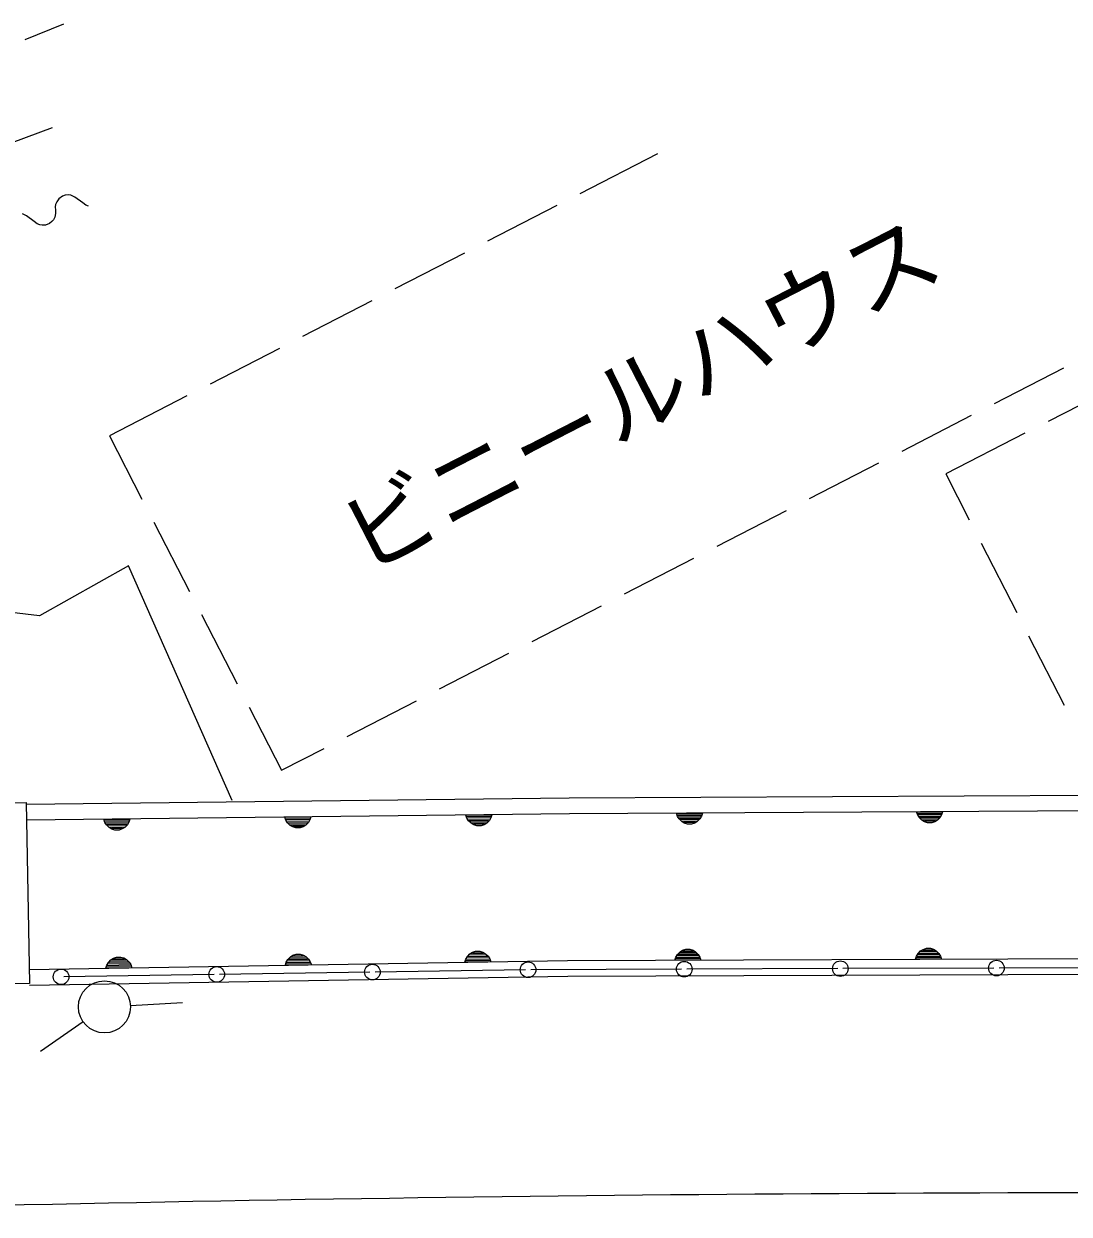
# Model space of a CAD drawing. Units: millimetres, scale not verified. Extents: x 40000 to 680000, y 20000 to 380000.
# Drawn here: x 234933 to 255034, y 298017 to 320911 of the extents above; entities that cross this region are included whole.
import ezdxf
from ezdxf.enums import TextEntityAlignment as Align

# ---------------------------------------------------------------- set-up
doc = ezdxf.new("R2010")
doc.units = ezdxf.units.MM
doc.header["$LTSCALE"] = 1000
doc.layers.add('M-BGD', color=7, linetype='Continuous', lineweight=13)
doc.layers.add('M-STR-STRC', color=7, linetype='Continuous', lineweight=13)
doc.styles.add('ＭＳ ゴシック', font='')
doc.styles.get('ＭＳ ゴシック').set_extended_font_data('MS Gothic')

msp = doc.modelspace()

# ---------------------------------------------------------------- linework, layer by layer
at = {"layer": 'M-BGD'}
for p, q in [((234961, 320611), (235701, 320911)), ((228655, 316399), (235484, 318914)), ((247117, 318409), (245627, 317643)), ((235607, 317547), (235565, 317488)), ((235674, 317594), (235607, 317547)), ((235730, 317616), (235674, 317594)), ((235793, 317619), (235730, 317616)), ((235838, 317614), (235793, 317619)), ((235915, 317580), (235838, 317614)), ((236066, 317466), (235915, 317580)), ((235542, 317436), (235538, 317392)), ((235538, 317392), (235541, 317329)), ((235541, 317329), (235544, 317265)), ((235565, 317488), (235542, 317436)), ((236125, 317425), (236066, 317466)), ((236177, 317402), (236125, 317425)), ((245182, 317414), (243849, 316728)), ((234982, 317221), (234905, 317255)), ((235133, 317108), (234982, 317221)), ((235192, 317066), (235133, 317108)), ((235475, 317110), (235426, 317070)), ((235505, 317143), (235475, 317110)), ((235528, 317195), (235505, 317143)), ((235544, 317265), (235528, 317195)), ((235243, 317043), (235192, 317066)), ((235288, 317039), (235243, 317043)), ((235351, 317041), (235288, 317039)), ((235426, 317070), (235351, 317041)), ((243404, 316499), (242070, 315812)), ((241626, 315584), (240292, 314897)), ((239847, 314668), (238514, 313982)), ((253598, 313610), (254932, 314296)), ((255963, 313948), (254628, 313264)), ((238069, 313753), (236579, 312986)), ((251820, 312694), (253154, 313381)), ((236579, 312986), (237205, 311771)), ((254183, 313036), (252660, 312256)), ((250042, 311779), (251375, 312466)), ((252660, 312256), (253114, 311368)), ((248263, 310864), (249597, 311550)), ((237434, 311327), (238120, 309993)), ((253342, 310923), (254026, 309588)), ((236944, 310487), (235237, 309527)), ((238942, 305974), (236944, 310487)), ((246485, 309949), (247819, 310635)), ((235237, 309527), (233069, 309772)), ((238349, 309548), (239035, 308214)), ((244707, 309034), (246040, 309720)), ((254254, 309143), (254937, 307808)), ((242928, 308118), (244262, 308805)), ((239264, 307770), (239890, 306555)), ((241150, 307203), (242484, 307890)), ((239890, 306555), (240706, 306974)), ((231956, 305880), (234978, 305933)), ((245420, 306016), (234978, 305894)), ((234978, 305933), (235040, 302453)), ((259280, 306093), (245420, 306016)), ((245423, 305716), (234984, 305594)), ((239953, 305652), (240453, 305658)), ((239974, 305592), (239953, 305652)), ((240453, 305658), (240434, 305598)), ((243433, 305693), (243933, 305699)), ((243454, 305633), (243433, 305693)), ((243454, 305663), (243914, 305669)), ((243933, 305699), (243914, 305639)), ((259279, 305793), (245423, 305716)), ((247482, 305728), (247982, 305730)), ((247503, 305668), (247482, 305728)), ((247503, 305698), (247963, 305700)), ((247533, 305618), (247503, 305668)), ((247953, 305670), (247513, 305668)), ((247963, 305670), (247933, 305620)), ((247982, 305730), (247963, 305670)), ((252101, 305753), (252601, 305756)), ((252121, 305693), (252101, 305753)), ((252121, 305723), (252581, 305726)), ((252152, 305643), (252121, 305693)), ((252571, 305696), (252131, 305693)), ((252141, 305663), (252561, 305666)), ((252202, 305594), (252152, 305643)), ((252552, 305646), (252502, 305595)), ((252581, 305696), (252552, 305646)), ((252601, 305756), (252581, 305696)), ((236474, 305611), (236974, 305617)), ((236494, 305551), (236474, 305611)), ((236494, 305581), (236954, 305587)), ((236525, 305502), (236494, 305551)), ((236944, 305557), (236504, 305551)), ((236515, 305522), (236935, 305527)), ((236576, 305452), (236525, 305502)), ((236905, 305496), (236545, 305492)), ((236575, 305462), (236875, 305466)), ((236626, 305423), (236576, 305452)), ((236826, 305435), (236626, 305433)), ((236686, 305404), (236626, 305423)), ((236826, 305425), (236766, 305405)), ((236876, 305456), (236826, 305425)), ((236925, 305506), (236876, 305456)), ((236954, 305557), (236925, 305506)), ((236974, 305617), (236954, 305557)), ((239974, 305622), (240434, 305628)), ((240005, 305543), (239974, 305592)), ((240424, 305598), (239984, 305592)), ((239995, 305562), (240414, 305567)), ((240055, 305493), (240005, 305543)), ((240385, 305537), (240025, 305533)), ((240055, 305503), (240355, 305507)), ((240106, 305464), (240055, 305493)), ((240306, 305476), (240106, 305474)), ((240166, 305445), (240106, 305464)), ((240246, 305445), (240166, 305445)), ((240306, 305466), (240246, 305445)), ((240355, 305497), (240306, 305466)), ((240405, 305547), (240355, 305497)), ((240434, 305598), (240405, 305547)), ((243485, 305584), (243454, 305633)), ((243904, 305638), (243464, 305633)), ((243474, 305603), (243894, 305608)), ((243535, 305534), (243485, 305584)), ((243865, 305578), (243505, 305574)), ((243535, 305544), (243835, 305548)), ((243585, 305505), (243535, 305534)), ((243785, 305517), (243585, 305515)), ((243646, 305485), (243585, 305505)), ((243726, 305486), (243646, 305485)), ((243785, 305507), (243726, 305486)), ((243835, 305538), (243785, 305507)), ((243885, 305588), (243835, 305538)), ((243914, 305639), (243885, 305588)), ((247523, 305638), (247943, 305640)), ((247583, 305568), (247533, 305618)), ((247913, 305610), (247553, 305608)), ((247583, 305578), (247883, 305580)), ((247633, 305539), (247583, 305568)), ((247833, 305550), (247633, 305549)), ((247694, 305519), (247633, 305539)), ((247774, 305519), (247694, 305519)), ((247833, 305540), (247774, 305519)), ((247883, 305570), (247833, 305540)), ((247933, 305620), (247883, 305570)), ((252532, 305636), (252172, 305634)), ((252202, 305604), (252502, 305605)), ((252252, 305564), (252202, 305594)), ((252452, 305575), (252252, 305574)), ((252312, 305544), (252252, 305564)), ((252392, 305545), (252312, 305544)), ((252452, 305565), (252392, 305545)), ((252502, 305595), (252452, 305565)), ((236766, 305405), (236686, 305404)), ((252228, 303110), (252288, 303130)), ((252288, 303130), (252368, 303130)), ((252368, 303130), (252428, 303111)), ((236559, 302859), (236608, 302909)), ((236608, 302909), (236658, 302940)), ((236908, 302904), (236608, 302899)), ((236658, 302940), (236717, 302961)), ((236658, 302930), (236858, 302934)), ((236717, 302961), (236797, 302963)), ((236797, 302963), (236858, 302944)), ((236858, 302944), (236908, 302914)), ((236908, 302914), (236959, 302865)), ((239981, 302865), (240010, 302915)), ((240421, 302902), (240001, 302895)), ((240010, 302915), (240060, 302966)), ((240030, 302925), (240390, 302931)), ((240060, 302966), (240109, 302997)), ((240360, 302961), (240060, 302956)), ((240109, 302997), (240169, 303018)), ((240109, 302987), (240309, 302990)), ((240169, 303018), (240249, 303019)), ((240249, 303019), (240309, 303000)), ((240309, 303000), (240359, 302971)), ((240359, 302971), (240410, 302922)), ((240410, 302922), (240441, 302872)), ((243413, 302861), (243432, 302921)), ((243432, 302921), (243462, 302971)), ((243893, 302898), (243433, 302891)), ((243442, 302921), (243882, 302928)), ((243872, 302958), (243452, 302951)), ((243462, 302971), (243511, 303022)), ((243481, 302982), (243841, 302988)), ((243511, 303022), (243560, 303053)), ((243811, 303017), (243511, 303012)), ((243560, 303053), (243620, 303074)), ((243560, 303043), (243760, 303046)), ((243620, 303074), (243700, 303075)), ((243700, 303075), (243760, 303056)), ((243760, 303056), (243811, 303027)), ((243811, 303027), (243862, 302978)), ((243862, 302978), (243892, 302928)), ((243892, 302928), (243913, 302869)), ((245389, 302893), (259268, 302948)), ((247452, 302901), (247472, 302961)), ((247952, 302903), (247452, 302901)), ((247472, 302961), (247502, 303011)), ((247932, 302933), (247472, 302931)), ((247482, 302961), (247922, 302963)), ((247912, 302993), (247492, 302991)), ((247502, 303011), (247552, 303061)), ((247522, 303021), (247882, 303023)), ((247552, 303061), (247601, 303092)), ((247852, 303052), (247552, 303051)), ((247601, 303092), (247661, 303112)), ((247601, 303082), (247801, 303082)), ((247661, 303112), (247741, 303112)), ((247741, 303112), (247801, 303092)), ((247801, 303092), (247852, 303062)), ((247852, 303062), (247902, 303013)), ((247902, 303013), (247932, 302963)), ((247932, 302963), (247952, 302903)), ((252078, 302919), (252098, 302979)), ((252578, 302921), (252078, 302919)), ((252098, 302979), (252128, 303029)), ((252558, 302951), (252098, 302949)), ((252108, 302979), (252548, 302981)), ((252538, 303011), (252118, 303009)), ((252128, 303029), (252178, 303080)), ((252148, 303039), (252508, 303041)), ((252178, 303080), (252228, 303110)), ((252478, 303071), (252178, 303070)), ((252228, 303100), (252428, 303101)), ((252428, 303111), (252478, 303081)), ((252478, 303081), (252528, 303031)), ((252528, 303031), (252558, 302981)), ((252558, 302981), (252578, 302921)), ((235035, 302724), (245389, 302893)), ((236511, 302748), (236530, 302808)), ((237011, 302756), (236511, 302748)), ((236530, 302808), (236559, 302859)), ((236990, 302786), (236530, 302778)), ((236540, 302808), (236980, 302816)), ((236969, 302845), (236549, 302839)), ((236579, 302869), (236939, 302875)), ((236959, 302865), (236990, 302816)), ((236990, 302816), (237011, 302756)), ((239962, 302804), (239981, 302865)), ((240462, 302812), (239962, 302804)), ((240442, 302842), (239982, 302835)), ((239991, 302865), (240431, 302872)), ((240441, 302872), (240462, 302812)), ((243913, 302869), (243413, 302861)), ((235040, 302453), (232018, 302399)), ((235040, 302424), (245392, 302593)), ((245392, 302593), (259267, 302648)), ((236983, 302032), (237982, 302089)), ((236074, 301717), (235255, 301143))]:
    msp.add_line(p, q, dxfattribs=at)
msp.add_circle((236484, 302004), 500, dxfattribs=at)
msp.add_arc((256685, -705071), 1003500, 89.66768, 91.64277, dxfattribs=at)
at = {"layer": 'M-STR-STRC'}
for p, q in [((241586, 302672), (238693, 302628)), ((244580, 302718), (241686, 302674)), ((247582, 302729), (244680, 302719)), ((250584, 302739), (247682, 302729)), ((253586, 302750), (250684, 302740)), ((256588, 302760), (253686, 302750)), ((238593, 302627), (235700, 302583))]:
    msp.add_line(p, q, dxfattribs=at)
for centre in [(253636, 302750), (235650, 302582), (238643, 302628), (241636, 302673), (244630, 302718), (247632, 302729), (250634, 302739)]:
    msp.add_circle(centre, 150, dxfattribs=at)

# ---------------------------------------------------------------- texts
at = {"layer": 'M-BGD', "style": 'ＭＳ ゴシック'}
msp.add_text('ビニールハウス', height=1320, rotation=27.232, dxfattribs=at).set_placement((241666, 309977), align=Align.BOTTOM_LEFT)

doc.saveas('drawing.dxf')
